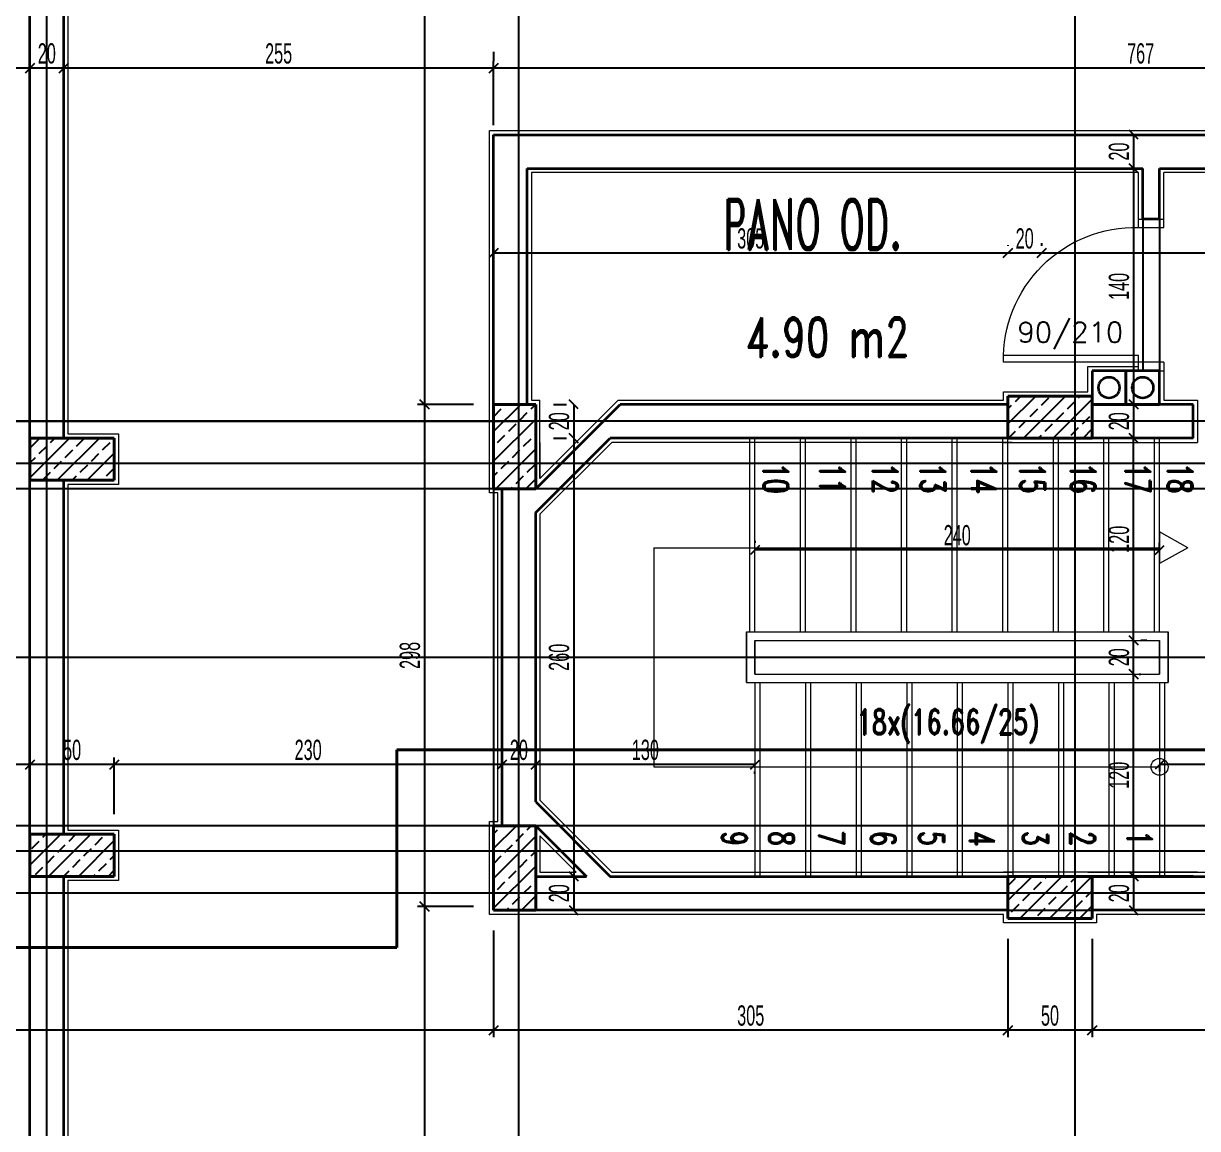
# Model space of a CAD drawing. Header units: inches. Extents: x -7543 to -822, y 102837 to 190349.
# Drawn here: x -834.4608 to -834.3215, y 102836.8968 to 102837.0279 of the extents above; entities that cross this region are included whole.
import ezdxf

# ---------------------------------------------------------------- set-up
doc = ezdxf.new("R2010")
doc.units = ezdxf.units.IN
doc.header["$MEASUREMENT"] = 0
for name, pattern in [('__ZG_T_P__9', [22, 1, -10, 1, -10]), ('ACAD_ISO07W100', [3, 0, -3]), ('DASHDOTX2', [2, 1, -0.5, 0, -0.5]), ('DASHED', [19.05, 12.7, -6.35])]:
    doc.linetypes.add(name, pattern=pattern)
doc.layers.get('0').update_dxf_attribs({"lineweight": 25})
doc.layers.get('Defpoints').update_dxf_attribs({"lineweight": 25})
for name, color, linetype, lineweight in [('AKS', 1, 'Continuous', 25), ('ICOL', 55, 'Continuous', 25), ('İZ DÜŞÜM', 253, 'Continuous', 20), ('KESİT', 7, 'Continuous', 40), ('KOLON', 2, 'Continuous', 40), ('SIVA', 150, 'Continuous', 15), ('TARAMA', 8, 'Continuous', 25), ('YAZI', 7, 'Continuous', 25)]:
    doc.layers.add(name, color=color, linetype=linetype, lineweight=lineweight)
for name, color, linetype, lineweight, true_color in [('DUVAR', 7, 'Continuous', 35, 0xfc4642), ('KAPI', 7, 'Continuous', 18, 0xffb360), ('MERDİVEN', 7, 'Continuous', 20, 0x16c244)]:
    doc.layers.add(name, color=color, linetype=linetype, lineweight=lineweight, true_color=true_color)
doc.styles.add('OLCU', font='tromand.shx', dxfattribs={"width": 0.6, "height": 12})
doc.styles.add('st1', font='romandtw.shx', dxfattribs={"width": 0.7, "height": 40})
doc.styles.add('TXTX', font='TXTX')

# ---------------------------------------------------------------- blocks, each defined once
blk = doc.blocks.new('A$C00897202')
at = {"layer": 'KAPI'}
for p, q in [((81, 15), (81, 95)), ((85, 15), (85, 95)), ((5, 15), (0, 15)), ((5, 15), (5, 0)), ((85, 15), (81, 15)), ((85, 0), (85, 15)), ((90, 15), (85, 15)), ((5, 0), (0, 0)), ((85, 0), (90, 0))]:
    blk.add_line(p, q, dxfattribs=at)
blk.add_arc((83, 17), 78.03, 88.5312, 181.4688, dxfattribs=at)
blk = doc.blocks.new('_Oblique')
at = {"color": 0, "linetype": 'ByBlock', "lineweight": -2}
blk.add_line((-0.5, -0.5), (0.5, 0.5), dxfattribs=at)

msp = doc.modelspace()

# ---------------------------------------------------------------- linework, layer by layer
at = {"layer": 'AKS', "linetype": 'DASHDOTX2', "ltscale": 10}
for p, q in [((-834.402, 102836.73452), (-834.402, 102837.24234)), ((-834.33601, 102836.73452), (-834.33601, 102837.24234)), ((-834.458, 102836.73939), (-834.458, 102837.23681)), ((-835.0643, 102836.98068), (-834.402, 102836.98068)), ((-834.20997, 102836.98068), (-834.53732, 102836.98068)), ((-834.20952, 102836.97568), (-834.635, 102836.97568)), ((-834.20997, 102836.97268), (-834.635, 102836.97268)), ((-834.635, 102836.95268), (-834.20997, 102836.95268)), ((-834.20997, 102836.93268), (-834.635, 102836.93268)), ((-834.20945, 102836.92968), (-834.81, 102836.92968)), ((-834.20997, 102836.92468), (-834.635, 102836.92468))]:
    msp.add_line(p, q, dxfattribs=at)
at = {"layer": 'Defpoints', "color": 3}
for p, q in [((-834.46, 102836.77968), (-834.46, 102837.12368)), ((-834.456, 102836.97868), (-834.456, 102837.12268)), ((-834.2515, 102837.01468), (-834.405, 102837.01468)), ((-834.405, 102837.01468), (-834.405, 102836.92268)), ((-834.45, 102836.97868), (-834.456, 102836.97868)), ((-834.45, 102836.97368), (-834.45, 102836.97868)), ((-834.456, 102836.93168), (-834.456, 102836.97368)), ((-834.456, 102836.97368), (-834.45, 102836.97368)), ((-834.45, 102836.93168), (-834.456, 102836.93168)), ((-834.45, 102836.92668), (-834.45, 102836.93168)), ((-834.456, 102836.78268), (-834.456, 102836.92668)), ((-834.456, 102836.92668), (-834.45, 102836.92668)), ((-834.405, 102836.92268), (-834.2845, 102836.92268))]:
    msp.add_line(p, q, dxfattribs=at)
at = {"layer": 'Defpoints'}
for p, q in [((-834.328, 102837.00468), (-834.328, 102836.98668)), ((-834.326, 102837.00468), (-834.326, 102836.98668))]:
    msp.add_line(p, q, dxfattribs=at)
at = {"layer": 'DUVAR'}
for p, q in [((-834.46, 102836.97868), (-834.46, 102837.12268)), ((-834.456, 102836.97868), (-834.456, 102837.12268)), ((-834.405, 102837.01468), (-834.2515, 102837.01468)), ((-834.405, 102836.98268), (-834.405, 102837.01468)), ((-834.344, 102837.01468), (-834.2515, 102837.01468)), ((-834.401, 102837.01068), (-834.328, 102837.01068)), ((-834.401, 102836.98268), (-834.401, 102837.01068)), ((-834.34, 102837.01068), (-834.328, 102837.01068)), ((-834.328, 102837.00468), (-834.328, 102837.01068)), ((-834.326, 102837.01068), (-834.2475, 102837.01068)), ((-834.326, 102837.01068), (-834.2475, 102837.01068)), ((-834.326, 102837.00468), (-834.326, 102837.01068)), ((-834.326, 102837.00468), (-834.328, 102837.00468)), ((-834.33, 102836.98668), (-834.334, 102836.98668)), ((-834.334, 102836.98668), (-834.334, 102836.98268)), ((-834.326, 102836.98668), (-834.33, 102836.98668)), ((-834.33, 102836.98668), (-834.33, 102836.98268)), ((-834.33, 102836.98268), (-834.33, 102836.98668)), ((-834.326, 102836.98268), (-834.326, 102836.98668)), ((-834.4, 102836.97268), (-834.39, 102836.98268)), ((-834.344, 102836.98268), (-834.39, 102836.98268)), ((-834.322, 102836.98268), (-834.334, 102836.98268)), ((-834.334, 102836.98268), (-834.33, 102836.98268)), ((-834.33, 102836.98268), (-834.326, 102836.98268)), ((-834.322, 102836.97868), (-834.322, 102836.98268)), ((-834.4, 102836.96986), (-834.39117, 102836.97868)), ((-834.344, 102836.97868), (-834.39117, 102836.97868)), ((-834.322, 102836.97868), (-834.334, 102836.97868)), ((-834.46, 102836.93168), (-834.46, 102836.97368)), ((-834.456, 102836.93168), (-834.456, 102836.97368)), ((-834.404, 102836.93268), (-834.404, 102836.97268)), ((-834.404, 102836.93268), (-834.404, 102836.97268)), ((-834.4, 102836.93551), (-834.4, 102836.96986)), ((-834.4, 102836.93551), (-834.4, 102836.96915)), ((-834.4, 102836.93551), (-834.39117, 102836.92668)), ((-834.4, 102836.93268), (-834.394, 102836.92668)), ((-834.46, 102836.78268), (-834.46, 102836.92668)), ((-834.456, 102836.78268), (-834.456, 102836.92668)), ((-834.456, 102836.78268), (-834.456, 102836.92668)), ((-834.4, 102836.92668), (-834.394, 102836.92668)), ((-834.4, 102836.92668), (-834.394, 102836.92668)), ((-834.39117, 102836.92668), (-834.344, 102836.92668)), ((-834.322, 102836.92668), (-834.334, 102836.92668)), ((-834.334, 102836.92668), (-834.2895, 102836.92668)), ((-834.344, 102836.92268), (-834.4, 102836.92268)), ((-834.2895, 102836.92268), (-834.334, 102836.92268))]:
    msp.add_line(p, q, dxfattribs=at)
for centre in [(-834.332, 102836.98468), (-834.328, 102836.98468)]:
    msp.add_circle(centre, 0.00125, dxfattribs=at)
at = {"layer": 'ICOL'}
for p, q in [((-834.4132, 102837.12368), (-834.4132, 102836.98268)), ((-834.46, 102837.02258), (-834.633, 102837.02258)), ((-834.456, 102837.02258), (-834.46, 102837.02258)), ((-834.405, 102837.02258), (-834.456, 102837.02258)), ((-834.2515, 102837.02258), (-834.405, 102837.02258)), ((-834.32908, 102837.01468), (-834.32908, 102837.01068)), ((-834.32908, 102837.01068), (-834.32908, 102836.98268)), ((-834.344, 102837.00064), (-834.405, 102837.00064)), ((-834.34, 102837.00064), (-834.344, 102837.00064)), ((-834.2515, 102837.00064), (-834.34, 102837.00064)), ((-834.4132, 102836.98268), (-834.4132, 102836.92311)), ((-834.3955, 102836.98268), (-834.3955, 102836.97868)), ((-834.32908, 102836.98268), (-834.32908, 102836.97868)), ((-834.3955, 102836.97868), (-834.3955, 102836.92668)), ((-834.32908, 102836.95468), (-834.32908, 102836.97868)), ((-834.326, 102836.96542), (-834.374, 102836.96542)), ((-834.32908, 102836.95068), (-834.32908, 102836.95468)), ((-834.32908, 102836.92668), (-834.32908, 102836.95068)), ((-834.46, 102836.93995), (-834.629, 102836.93995)), ((-834.45, 102836.93995), (-834.46, 102836.93995)), ((-834.404, 102836.93995), (-834.45, 102836.93995)), ((-834.4, 102836.93995), (-834.404, 102836.93995)), ((-834.374, 102836.93995), (-834.4, 102836.93995)), ((-834.2895, 102836.93995), (-834.326, 102836.93995)), ((-834.3955, 102836.92668), (-834.3955, 102836.92268)), ((-834.32908, 102836.92668), (-834.32908, 102836.92268)), ((-834.4132, 102836.92311), (-834.4132, 102836.77968)), ((-834.405, 102836.90843), (-834.633, 102836.90843)), ((-834.344, 102836.90843), (-834.405, 102836.90843)), ((-834.334, 102836.90843), (-834.344, 102836.90843)), ((-834.2845, 102836.90843), (-834.334, 102836.90843))]:
    msp.add_line(p, q, dxfattribs=at)
at = {"layer": 'ICOL', "color": 53}
for p, q in [((-834.405, 102837.02451), (-834.405, 102837.02342)), ((-834.46, 102836.98108), (-834.46, 102837.02342)), ((-834.46, 102837.0107), (-834.46, 102837.02342)), ((-834.456, 102837.01076), (-834.456, 102837.02342)), ((-834.456, 102837.01429), (-834.456, 102837.02342)), ((-834.405, 102837.0158), (-834.405, 102837.02342)), ((-834.32948, 102837.01468), (-834.32992, 102837.01468)), ((-834.32948, 102837.01068), (-834.32992, 102837.01068)), ((-834.32948, 102837.01068), (-834.32992, 102837.01068)), ((-834.405, 102836.99428), (-834.405, 102837.00148)), ((-834.344, 102837.00158), (-834.344, 102837.00148)), ((-834.344, 102837.00158), (-834.344, 102837.00148)), ((-834.34, 102837.0018), (-834.34, 102837.00148)), ((-834.34, 102837.0018), (-834.34, 102837.00148)), ((-834.4074, 102836.98268), (-834.41404, 102836.98268)), ((-834.4074, 102836.98268), (-834.41404, 102836.98268)), ((-834.3979, 102836.98268), (-834.39634, 102836.98268)), ((-834.32782, 102836.98268), (-834.32824, 102836.98268)), ((-834.32782, 102836.98268), (-834.32824, 102836.98268)), ((-834.3979, 102836.97868), (-834.39634, 102836.97868)), ((-834.3979, 102836.97868), (-834.39634, 102836.97868)), ((-834.32847, 102836.97868), (-834.32824, 102836.97868)), ((-834.32796, 102836.97868), (-834.32824, 102836.97868)), ((-834.374, 102836.96651), (-834.374, 102836.96626)), ((-834.326, 102836.96544), (-834.326, 102836.96626)), ((-834.32752, 102836.95468), (-834.32824, 102836.95468)), ((-834.32752, 102836.95468), (-834.32824, 102836.95468)), ((-834.32843, 102836.95068), (-834.32824, 102836.95068)), ((-834.32843, 102836.95068), (-834.32824, 102836.95068)), ((-834.46, 102836.93408), (-834.46, 102836.94079)), ((-834.46, 102836.93408), (-834.46, 102836.94079)), ((-834.45, 102836.93408), (-834.45, 102836.94079)), ((-834.45, 102836.93408), (-834.45, 102836.94079)), ((-834.404, 102836.93877), (-834.404, 102836.94079)), ((-834.404, 102836.93877), (-834.404, 102836.94079)), ((-834.4, 102836.94132), (-834.4, 102836.94079)), ((-834.4, 102836.94132), (-834.4, 102836.94079)), ((-834.374, 102836.93886), (-834.374, 102836.93911)), ((-834.326, 102836.93993), (-834.326, 102836.93911)), ((-834.39498, 102836.92668), (-834.39466, 102836.92668)), ((-834.39498, 102836.92668), (-834.39466, 102836.92668)), ((-834.32847, 102836.92668), (-834.32824, 102836.92668)), ((-834.32796, 102836.92668), (-834.32824, 102836.92668)), ((-834.4074, 102836.92311), (-834.41404, 102836.92311)), ((-834.4074, 102836.92311), (-834.41404, 102836.92311)), ((-834.3953, 102836.92268), (-834.39466, 102836.92268)), ((-834.32951, 102836.92268), (-834.32824, 102836.92268)), ((-834.405, 102836.92028), (-834.405, 102836.90759)), ((-834.405, 102836.92028), (-834.405, 102836.90759)), ((-834.344, 102836.91928), (-834.344, 102836.90759)), ((-834.344, 102836.91928), (-834.344, 102836.90759)), ((-834.334, 102836.91928), (-834.334, 102836.90759)), ((-834.334, 102836.91928), (-834.334, 102836.90759))]:
    msp.add_line(p, q, dxfattribs=at)
at = {"layer": 'İZ DÜŞÜM', "linetype": '__ZG_T_P__9'}
msp.add_line((-834.46, 102836.77768), (-834.46, 102837.12768), dxfattribs=at)
at = {"layer": 'KAPI'}
for p, q in [((-834.3285, 102837.00468), (-834.3255, 102837.00468)), ((-834.3285, 102836.98668), (-834.3255, 102836.98668))]:
    msp.add_line(p, q, dxfattribs=at)
at = {"layer": 'KESİT', "linetype": 'DASHED'}
for p, q in [((-834.1896, 102836.94168), (-834.41647, 102836.94168)), ((-834.41647, 102836.94168), (-834.41647, 102836.91823)), ((-834.41647, 102836.91823), (-834.52891, 102836.91823))]:
    msp.add_line(p, q, dxfattribs=at)
at = {"layer": 'KOLON'}
for p, q in [((-834.344, 102836.97868), (-834.344, 102836.98368)), ((-834.344, 102836.98368), (-834.334, 102836.98368)), ((-834.334, 102836.98368), (-834.334, 102836.97868)), ((-834.405, 102836.98268), (-834.4, 102836.98268)), ((-834.405, 102836.97268), (-834.405, 102836.98268)), ((-834.4, 102836.98268), (-834.4, 102836.97268)), ((-834.46, 102836.97368), (-834.46, 102836.97868)), ((-834.46, 102836.97868), (-834.45, 102836.97868)), ((-834.45, 102836.97868), (-834.45, 102836.97368)), ((-834.334, 102836.97868), (-834.344, 102836.97868)), ((-834.45, 102836.97368), (-834.46, 102836.97368)), ((-834.4, 102836.97268), (-834.405, 102836.97268)), ((-834.4, 102836.93268), (-834.405, 102836.93268)), ((-834.405, 102836.93268), (-834.405, 102836.92268)), ((-834.4, 102836.92268), (-834.4, 102836.93268)), ((-834.46, 102836.92668), (-834.46, 102836.93168)), ((-834.46, 102836.93168), (-834.45, 102836.93168)), ((-834.45, 102836.93168), (-834.45, 102836.92668)), ((-834.45, 102836.92668), (-834.46, 102836.92668)), ((-834.334, 102836.92668), (-834.344, 102836.92668)), ((-834.344, 102836.92668), (-834.344, 102836.92168)), ((-834.334, 102836.92168), (-834.334, 102836.92668)), ((-834.405, 102836.92268), (-834.4, 102836.92268)), ((-834.344, 102836.92168), (-834.334, 102836.92168))]:
    msp.add_line(p, q, dxfattribs=at)
at = {"layer": 'MERDİVEN'}
for p, q in [((-834.3746, 102836.95568), (-834.3746, 102836.97868)), ((-834.3686, 102836.95568), (-834.3686, 102836.97868)), ((-834.3626, 102836.95568), (-834.3626, 102836.97868)), ((-834.3566, 102836.95568), (-834.3566, 102836.97868)), ((-834.3506, 102836.95568), (-834.3506, 102836.97868)), ((-834.3446, 102836.95568), (-834.3446, 102836.97868)), ((-834.3386, 102836.95568), (-834.3386, 102836.97868)), ((-834.3326, 102836.95568), (-834.3326, 102836.97868)), ((-834.3266, 102836.95568), (-834.3266, 102836.97868)), ((-834.32264, 102836.96568), (-834.326, 102836.96757)), ((-834.326, 102836.96757), (-834.326, 102836.9638)), ((-834.386, 102836.96568), (-834.386, 102836.93968)), ((-834.386, 102836.96568), (-834.326, 102836.96568)), ((-834.32264, 102836.96568), (-834.326, 102836.9638)), ((-834.375, 102836.95568), (-834.375, 102836.94968)), ((-834.375, 102836.94968), (-834.375, 102836.95568)), ((-834.375, 102836.94968), (-834.375, 102836.95568)), ((-834.375, 102836.95568), (-834.325, 102836.95568)), ((-834.375, 102836.95568), (-834.375, 102836.94968)), ((-834.374, 102836.95568), (-834.326, 102836.95568)), ((-834.374, 102836.95568), (-834.326, 102836.95568)), ((-834.374, 102836.95568), (-834.326, 102836.95568)), ((-834.325, 102836.94968), (-834.325, 102836.95568)), ((-834.325, 102836.95568), (-834.325, 102836.94968)), ((-834.325, 102836.95568), (-834.325, 102836.94968)), ((-834.325, 102836.94968), (-834.325, 102836.95568)), ((-834.374, 102836.95468), (-834.374, 102836.95068)), ((-834.374, 102836.95068), (-834.374, 102836.95468)), ((-834.374, 102836.95068), (-834.374, 102836.95468)), ((-834.374, 102836.95468), (-834.326, 102836.95468)), ((-834.374, 102836.95468), (-834.374, 102836.95068)), ((-834.373, 102836.95468), (-834.327, 102836.95468)), ((-834.373, 102836.95468), (-834.327, 102836.95468)), ((-834.373, 102836.95468), (-834.327, 102836.95468)), ((-834.326, 102836.95068), (-834.326, 102836.95468)), ((-834.326, 102836.95468), (-834.326, 102836.95068)), ((-834.326, 102836.95468), (-834.326, 102836.95068)), ((-834.326, 102836.95068), (-834.326, 102836.95468)), ((-834.374, 102836.95068), (-834.326, 102836.95068)), ((-834.373, 102836.95068), (-834.327, 102836.95068)), ((-834.373, 102836.95068), (-834.327, 102836.95068)), ((-834.373, 102836.95068), (-834.327, 102836.95068)), ((-834.375, 102836.94968), (-834.325, 102836.94968)), ((-834.374, 102836.94968), (-834.326, 102836.94968)), ((-834.374, 102836.94968), (-834.326, 102836.94968)), ((-834.374, 102836.94968), (-834.326, 102836.94968)), ((-834.3734, 102836.94968), (-834.3734, 102836.92668)), ((-834.3674, 102836.94968), (-834.3674, 102836.92668)), ((-834.3614, 102836.94968), (-834.3614, 102836.92668)), ((-834.3554, 102836.94968), (-834.3554, 102836.92668)), ((-834.3494, 102836.94968), (-834.3494, 102836.92668)), ((-834.3434, 102836.94968), (-834.3434, 102836.92668)), ((-834.3374, 102836.94968), (-834.3374, 102836.92668)), ((-834.3314, 102836.94968), (-834.3314, 102836.92668)), ((-834.3254, 102836.94968), (-834.3254, 102836.92668)), ((-834.386, 102836.93968), (-834.326, 102836.93968))]:
    msp.add_line(p, q, dxfattribs=at)
at = {"layer": 'MERDİVEN', "linetype": 'ACAD_ISO07W100'}
for p, q in [((-834.374, 102836.95568), (-834.374, 102836.97868)), ((-834.368, 102836.95568), (-834.368, 102836.97868)), ((-834.362, 102836.95568), (-834.362, 102836.97868)), ((-834.356, 102836.95568), (-834.356, 102836.97868)), ((-834.35, 102836.95568), (-834.35, 102836.97868)), ((-834.344, 102836.95568), (-834.344, 102836.97868)), ((-834.338, 102836.95568), (-834.338, 102836.97868)), ((-834.332, 102836.95568), (-834.332, 102836.97868)), ((-834.326, 102836.95568), (-834.326, 102836.97868)), ((-834.374, 102836.94968), (-834.374, 102836.92668)), ((-834.368, 102836.94968), (-834.368, 102836.92668)), ((-834.362, 102836.94968), (-834.362, 102836.92668)), ((-834.356, 102836.94968), (-834.356, 102836.92668)), ((-834.35, 102836.94968), (-834.35, 102836.92668)), ((-834.344, 102836.94968), (-834.344, 102836.92668)), ((-834.338, 102836.94968), (-834.338, 102836.92668)), ((-834.332, 102836.94968), (-834.332, 102836.92668)), ((-834.326, 102836.94968), (-834.326, 102836.92668))]:
    msp.add_line(p, q, dxfattribs=at)
at = {"layer": 'MERDİVEN'}
msp.add_circle((-834.326, 102836.93968), 0.001, dxfattribs=at)
at = {"layer": 'SIVA'}
for p, q in [((-834.4555, 102837.12218), (-834.4555, 102836.97918)), ((-834.4055, 102837.01518), (-834.252, 102837.01518)), ((-834.4055, 102836.97218), (-834.4055, 102837.01518)), ((-834.3445, 102837.01518), (-834.252, 102837.01518)), ((-834.4005, 102837.01018), (-834.4005, 102836.98318)), ((-834.3285, 102837.01018), (-834.4005, 102837.01018)), ((-834.3285, 102837.01018), (-834.3395, 102837.01018)), ((-834.3285, 102837.00468), (-834.3285, 102837.01018)), ((-834.2525, 102837.01018), (-834.3255, 102837.01018)), ((-834.3255, 102837.00468), (-834.3255, 102837.01018)), ((-834.2525, 102837.01018), (-834.3215, 102837.01018)), ((-834.3345, 102836.98418), (-834.3345, 102836.98718)), ((-834.3345, 102836.98718), (-834.3285, 102836.98718)), ((-834.3255, 102836.98718), (-834.3255, 102836.98319)), ((-834.3445, 102836.98418), (-834.3345, 102836.98418)), ((-834.3445, 102836.98318), (-834.3445, 102836.98418)), ((-834.4055, 102836.97218), (-834.4055, 102836.98318)), ((-834.4005, 102836.98318), (-834.3995, 102836.98318)), ((-834.3995, 102836.97389), (-834.39021, 102836.98318)), ((-834.3995, 102836.97389), (-834.3995, 102836.98318)), ((-834.39021, 102836.98318), (-834.3445, 102836.98318)), ((-834.3255, 102836.98319), (-834.3215, 102836.98319)), ((-834.3215, 102836.98319), (-834.3215, 102836.97818)), ((-834.4555, 102836.97918), (-834.4495, 102836.97918)), ((-834.4495, 102836.97918), (-834.4495, 102836.97318)), ((-834.3995, 102836.97818), (-834.3995, 102836.97389)), ((-834.3995, 102836.97818), (-834.3995, 102836.97389)), ((-834.3995, 102836.96965), (-834.39096, 102836.97818)), ((-834.3435, 102836.97818), (-834.39096, 102836.97818)), ((-834.3445, 102836.97818), (-834.3215, 102836.97818)), ((-834.4495, 102836.97318), (-834.4555, 102836.97318)), ((-834.4555, 102836.97318), (-834.4555, 102836.93218)), ((-834.4045, 102836.97218), (-834.4055, 102836.97218)), ((-834.4045, 102836.97218), (-834.4055, 102836.97218)), ((-834.4045, 102836.93318), (-834.4045, 102836.97218)), ((-834.4045, 102836.93318), (-834.4045, 102836.97218)), ((-834.3995, 102836.96965), (-834.3995, 102836.93572)), ((-834.3995, 102836.96965), (-834.3995, 102836.93572)), ((-834.3995, 102836.93572), (-834.39096, 102836.92718)), ((-834.4055, 102836.93318), (-834.4045, 102836.93318)), ((-834.4055, 102836.92218), (-834.4055, 102836.93318)), ((-834.4055, 102836.93318), (-834.4045, 102836.93318)), ((-834.4055, 102836.92218), (-834.4055, 102836.93318)), ((-834.4555, 102836.93218), (-834.4495, 102836.93218)), ((-834.4495, 102836.93218), (-834.4495, 102836.92618)), ((-834.3995, 102836.93148), (-834.3995, 102836.92718)), ((-834.3995, 102836.93148), (-834.39521, 102836.92718)), ((-834.3995, 102836.92718), (-834.39521, 102836.92718)), ((-834.39096, 102836.92718), (-834.3435, 102836.92718)), ((-834.3335, 102836.92718), (-834.3445, 102836.92718)), ((-834.3215, 102836.92718), (-834.3345, 102836.92718)), ((-834.3345, 102836.92718), (-834.29, 102836.92718)), ((-834.4495, 102836.92618), (-834.4555, 102836.92618)), ((-834.4555, 102836.92618), (-834.4555, 102836.78318)), ((-834.4555, 102836.92618), (-834.4555, 102836.78318)), ((-834.3995, 102836.92218), (-834.4055, 102836.92218)), ((-834.3995, 102836.92218), (-834.4055, 102836.92218)), ((-834.3445, 102836.92218), (-834.4005, 102836.92218)), ((-834.3445, 102836.92118), (-834.3445, 102836.92218)), ((-834.3335, 102836.92218), (-834.3335, 102836.92118)), ((-834.289, 102836.92218), (-834.3335, 102836.92218)), ((-834.3335, 102836.92118), (-834.3445, 102836.92118))]:
    msp.add_line(p, q, dxfattribs=at)
at = {"layer": 'TARAMA'}
for p, q in [((-834.344, 102836.98037), (-834.34069, 102836.98368)), ((-834.34311, 102836.98303), (-834.34246, 102836.98368)), ((-834.34215, 102836.97868), (-834.33715, 102836.98368)), ((-834.34002, 102836.98259), (-834.33913, 102836.98347)), ((-834.3356, 102836.98347), (-834.33539, 102836.98368)), ((-834.405, 102836.97948), (-834.40179, 102836.98268)), ((-834.40498, 102836.98126), (-834.4041, 102836.98215)), ((-834.40366, 102836.98259), (-834.40356, 102836.98268)), ((-834.40056, 102836.98215), (-834.40003, 102836.98268)), ((-834.344, 102836.98214), (-834.34355, 102836.98259)), ((-834.34134, 102836.98126), (-834.34046, 102836.98215)), ((-834.33862, 102836.97868), (-834.334, 102836.9833)), ((-834.33692, 102836.98215), (-834.33604, 102836.98303)), ((-834.405, 102836.97594), (-834.4, 102836.98094)), ((-834.40189, 102836.98082), (-834.401, 102836.98171)), ((-834.34267, 102836.97994), (-834.34178, 102836.98082)), ((-834.33825, 102836.98082), (-834.33736, 102836.98171)), ((-834.33516, 102836.98038), (-834.33427, 102836.98126)), ((-834.40321, 102836.9795), (-834.40233, 102836.98038)), ((-834.40012, 102836.97905), (-834.4, 102836.97918)), ((-834.34392, 102836.97868), (-834.34311, 102836.9795)), ((-834.33957, 102836.9795), (-834.33869, 102836.98038)), ((-834.33648, 102836.97905), (-834.3356, 102836.97994)), ((-834.33508, 102836.97868), (-834.334, 102836.97977)), ((-834.46, 102836.97751), (-834.45883, 102836.97868)), ((-834.46, 102836.97398), (-834.45529, 102836.97868)), ((-834.45757, 102836.97817), (-834.45706, 102836.97868)), ((-834.45676, 102836.97368), (-834.45176, 102836.97868)), ((-834.45448, 102836.97773), (-834.4536, 102836.97861)), ((-834.45139, 102836.97729), (-834.4505, 102836.97817)), ((-834.45006, 102836.97861), (-834.45, 102836.97867)), ((-834.40454, 102836.97817), (-834.40366, 102836.97905)), ((-834.40145, 102836.97773), (-834.40056, 102836.97861)), ((-834.34039, 102836.97868), (-834.34002, 102836.97905)), ((-834.46, 102836.97574), (-834.45934, 102836.9764)), ((-834.4589, 102836.97684), (-834.45801, 102836.97773)), ((-834.45581, 102836.9764), (-834.45492, 102836.97729)), ((-834.45322, 102836.97368), (-834.45, 102836.97691)), ((-834.45271, 102836.97596), (-834.45183, 102836.97684)), ((-834.405, 102836.97771), (-834.40498, 102836.97773)), ((-834.40472, 102836.97268), (-834.4, 102836.97741)), ((-834.40277, 102836.9764), (-834.40189, 102836.97729)), ((-834.45713, 102836.97508), (-834.45625, 102836.97596)), ((-834.45404, 102836.97463), (-834.45315, 102836.97552)), ((-834.45094, 102836.97419), (-834.45006, 102836.97508)), ((-834.4041, 102836.97508), (-834.40321, 102836.97596)), ((-834.401, 102836.97463), (-834.40012, 102836.97552)), ((-834.45846, 102836.97375), (-834.45757, 102836.97463)), ((-834.45499, 102836.97368), (-834.45448, 102836.97419)), ((-834.45145, 102836.97368), (-834.45139, 102836.97375)), ((-834.405, 102836.97418), (-834.40454, 102836.97463)), ((-834.40233, 102836.97331), (-834.40145, 102836.97419)), ((-834.40119, 102836.97268), (-834.4, 102836.97387)), ((-834.40295, 102836.97268), (-834.40277, 102836.97287)), ((-834.405, 102836.92998), (-834.4023, 102836.93268)), ((-834.405, 102836.93175), (-834.40454, 102836.93221)), ((-834.4041, 102836.93265), (-834.40406, 102836.93268)), ((-834.401, 102836.93221), (-834.40053, 102836.93268)), ((-834.46, 102836.93155), (-834.45986, 102836.93168)), ((-834.46, 102836.92801), (-834.45633, 102836.93168)), ((-834.45978, 102836.93), (-834.4589, 102836.93088)), ((-834.45846, 102836.93132), (-834.4581, 102836.93168)), ((-834.45779, 102836.92668), (-834.45279, 102836.93168)), ((-834.45669, 102836.92956), (-834.45581, 102836.93044)), ((-834.45536, 102836.93088), (-834.45456, 102836.93168)), ((-834.45426, 102836.92668), (-834.45, 102836.93094)), ((-834.45227, 102836.93044), (-834.45139, 102836.93132)), ((-834.405, 102836.92645), (-834.4, 102836.93145)), ((-834.40366, 102836.92956), (-834.40277, 102836.93044)), ((-834.40233, 102836.93088), (-834.40145, 102836.93177)), ((-834.45801, 102836.92823), (-834.45713, 102836.92911)), ((-834.4536, 102836.92911), (-834.45271, 102836.93)), ((-834.4505, 102836.92867), (-834.45, 102836.92918)), ((-834.40498, 102836.92823), (-834.4041, 102836.92911)), ((-834.40056, 102836.92911), (-834.4, 102836.92968)), ((-834.45934, 102836.9269), (-834.45846, 102836.92779)), ((-834.45492, 102836.92779), (-834.45404, 102836.92867)), ((-834.45183, 102836.92735), (-834.45094, 102836.92823)), ((-834.405, 102836.92291), (-834.4, 102836.92791)), ((-834.40189, 102836.92779), (-834.401, 102836.92867)), ((-834.45603, 102836.92668), (-834.45536, 102836.92735)), ((-834.45249, 102836.92668), (-834.45227, 102836.9269)), ((-834.45072, 102836.92668), (-834.45, 102836.92741)), ((-834.40321, 102836.92646), (-834.40233, 102836.92735)), ((-834.344, 102836.92381), (-834.34112, 102836.92668)), ((-834.34399, 102836.92558), (-834.34311, 102836.92646)), ((-834.34259, 102836.92168), (-834.33759, 102836.92668)), ((-834.33957, 102836.92646), (-834.33935, 102836.92668)), ((-834.33905, 102836.92168), (-834.33405, 102836.92668)), ((-834.33648, 102836.92602), (-834.33582, 102836.92668)), ((-834.40454, 102836.92514), (-834.40366, 102836.92602)), ((-834.40145, 102836.92469), (-834.40056, 102836.92558)), ((-834.40012, 102836.92602), (-834.4, 102836.92614)), ((-834.3409, 102836.92514), (-834.34002, 102836.92602)), ((-834.33781, 102836.92469), (-834.33692, 102836.92558)), ((-834.33471, 102836.92425), (-834.334, 102836.92497)), ((-834.405, 102836.92468), (-834.40498, 102836.92469)), ((-834.40277, 102836.92337), (-834.40189, 102836.92425)), ((-834.40169, 102836.92268), (-834.4, 102836.92437)), ((-834.34223, 102836.92381), (-834.34134, 102836.92469)), ((-834.33913, 102836.92337), (-834.33825, 102836.92425)), ((-834.33604, 102836.92293), (-834.33516, 102836.92381)), ((-834.40346, 102836.92268), (-834.40321, 102836.92293)), ((-834.344, 102836.92204), (-834.34399, 102836.92204)), ((-834.34355, 102836.92249), (-834.34267, 102836.92337)), ((-834.34046, 102836.92204), (-834.33957, 102836.92293)), ((-834.33728, 102836.92168), (-834.33648, 102836.92249)), ((-834.33551, 102836.92168), (-834.334, 102836.9232))]:
    msp.add_line(p, q, dxfattribs=at)

# ---------------------------------------------------------------- block references
at = {"layer": 'ICOL', "xscale": 0.001080000000001746, "yscale": 0.001080000000001746, "zscale": 0.001080000000001746}
for p in [(-834.46, 102837.02258), (-834.456, 102837.02258), (-834.405, 102837.02258), (-834.344, 102837.00064), (-834.34, 102837.00064), (-834.326, 102836.96542), (-834.46, 102836.93995), (-834.45, 102836.93995), (-834.404, 102836.93995), (-834.4, 102836.93995), (-834.374, 102836.93995), (-834.405, 102836.90843), (-834.344, 102836.90843), (-834.334, 102836.90843)]:
    msp.add_blockref('_Oblique', p, dxfattribs=at)
at = {"layer": 'ICOL'}
for p, xscale, yscale, zscale, rotation in [((-834.46, 102837.02258), 0.001080000000001746, 0.001080000000001746, 0.001080000000001746, 180), ((-834.456, 102837.02258), 0.001080000000001746, 0.001080000000001746, 0.001080000000001746, 180), ((-834.405, 102837.02258), 0.001080000000001746, 0.001080000000001746, 0.001080000000001746, 180), ((-834.32908, 102837.01468), 0.001080000001820736, 0.001080000001820736, 0.001080000001820736, 90), ((-834.32908, 102837.01068), 0.001080000001820736, 0.001080000001820736, 0.001080000001820736, 90), ((-834.32908, 102837.01068), 0.001080000001820736, 0.001080000001820736, 0.001080000001820736, 270), ((-834.405, 102837.00064), 0.001080000000001746, 0.001080000000001746, 0.001080000000001746, 180), ((-834.344, 102837.00064), 0.001080000000001746, 0.001080000000001746, 0.001080000000001746, 180), ((-834.34, 102837.00064), 0.001080000000001746, 0.001080000000001746, 0.001080000000001746, 180), ((-834.4132, 102836.98268), 0.001080000001820736, 0.001080000001820736, 0.001080000001820736, 90), ((-834.4132, 102836.98268), 0.001080000001820736, 0.001080000001820736, 0.001080000001820736, 270), ((-834.3955, 102836.98268), 0.001080000001820736, 0.001080000001820736, 0.001080000001820736, 90), ((-834.32908, 102836.98268), 0.001080000001820736, 0.001080000001820736, 0.001080000001820736, 90), ((-834.32908, 102836.98268), 0.001080000001820736, 0.001080000001820736, 0.001080000001820736, 270), ((-834.3955, 102836.97868), 0.001080000001820736, 0.001080000001820736, 0.001080000001820736, 90), ((-834.3955, 102836.97868), 0.001080000001820736, 0.001080000001820736, 0.001080000001820736, 270), ((-834.32908, 102836.97868), 0.001080000001820736, 0.001080000001820736, 0.001080000001820736, 90), ((-834.32908, 102836.97868), 0.001080000001820736, 0.001080000001820736, 0.001080000001820736, 270), ((-834.374, 102836.96542), 0.001080000000001746, 0.001080000000001746, 0.001080000000001746, 180), ((-834.32908, 102836.95468), 0.001080000001820736, 0.001080000001820736, 0.001080000001820736, 270), ((-834.32908, 102836.95468), 0.001080000001820736, 0.001080000001820736, 0.001080000001820736, 90), ((-834.32908, 102836.95068), 0.001080000001820736, 0.001080000001820736, 0.001080000001820736, 270), ((-834.32908, 102836.95068), 0.001080000001820736, 0.001080000001820736, 0.001080000001820736, 90), ((-834.46, 102836.93995), 0.001080000000001746, 0.001080000000001746, 0.001080000000001746, 180), ((-834.45, 102836.93995), 0.001080000000001746, 0.001080000000001746, 0.001080000000001746, 180), ((-834.404, 102836.93995), 0.001080000000001746, 0.001080000000001746, 0.001080000000001746, 180), ((-834.4, 102836.93995), 0.001080000000001746, 0.001080000000001746, 0.001080000000001746, 180), ((-834.326, 102836.93995), 0.001080000000001746, 0.001080000000001746, 0.001080000000001746, 180), ((-834.3955, 102836.92668), 0.001080000001820736, 0.001080000001820736, 0.001080000001820736, 90), ((-834.3955, 102836.92668), 0.001080000001820736, 0.001080000001820736, 0.001080000001820736, 270), ((-834.32908, 102836.92668), 0.001080000001820736, 0.001080000001820736, 0.001080000001820736, 90), ((-834.32908, 102836.92668), 0.001080000001820736, 0.001080000001820736, 0.001080000001820736, 270), ((-834.4132, 102836.92311), 0.001080000001820736, 0.001080000001820736, 0.001080000001820736, 90), ((-834.4132, 102836.92311), 0.001080000001820736, 0.001080000001820736, 0.001080000001820736, 270), ((-834.3955, 102836.92268), 0.001080000001820736, 0.001080000001820736, 0.001080000001820736, 270), ((-834.32908, 102836.92268), 0.001080000001820736, 0.001080000001820736, 0.001080000001820736, 270), ((-834.405, 102836.90843), 0.001080000000001746, 0.001080000000001746, 0.001080000000001746, 180), ((-834.344, 102836.90843), 0.001080000000001746, 0.001080000000001746, 0.001080000000001746, 180), ((-834.334, 102836.90843), 0.001080000000001746, 0.001080000000001746, 0.001080000000001746, 180)]:
    msp.add_blockref('_Oblique', p, dxfattribs=dict(at, xscale=xscale, yscale=yscale, zscale=zscale, rotation=rotation))
at = {"layer": 'KAPI', "extrusion": (0, 0, -1), "xscale": 0.000199999994947575, "yscale": 0.000199999994947575, "zscale": -0.0002, "rotation": 270}
msp.add_blockref('A$C00897202', (834.3255, 102837.00468), dxfattribs=at)

# ---------------------------------------------------------------- texts
at = {"layer": 'ICOL', "char_height": 0.0024, "attachment_point": 5, "style": 'OLCU'}
for s, insert in [('\\A1;20', (-834.458, 102837.02431)), ('\\A1;255', (-834.4305, 102837.02431)), ('\\A1;767', (-834.32825, 102837.02431)), ('\\A1;305', (-834.3745, 102837.00236)), ('\\A1;20', (-834.342, 102837.00236)), ('\\A1;240', (-834.35, 102836.96715)), ('\\A1;50', (-834.455, 102836.94168)), ('\\A1;230', (-834.427, 102836.94168)), ('\\A1;20', (-834.402, 102836.94168)), ('\\A1;130', (-834.387, 102836.94168)), ('\\A1;305', (-834.3745, 102836.91016)), ('\\A1;50', (-834.339, 102836.91016))]:
    msp.add_mtext(s, dxfattribs=dict(at, insert=insert))
at = {"layer": 'ICOL', "char_height": 0.0024, "attachment_point": 5, "rotation": 90, "style": 'OLCU'}
for s, insert in [('\\A1;20', (-834.33081, 102837.01268)), ('\\A1;140', (-834.33081, 102836.99668)), ('\\A1;20', (-834.39723, 102836.98068)), ('\\A1;20', (-834.33081, 102836.98068)), ('\\A1;120', (-834.33081, 102836.96668)), ('\\A1;298', (-834.41492, 102836.9529)), ('\\A1;260', (-834.39723, 102836.95268)), ('\\A1;20', (-834.33081, 102836.95268)), ('\\A1;120', (-834.33081, 102836.93868)), ('\\A1;20', (-834.39723, 102836.92468)), ('\\A1;20', (-834.33081, 102836.92468))]:
    msp.add_mtext(s, dxfattribs=dict(at, insert=insert))
at = {"layer": 'KAPI', "style": 'TXTX'}
msp.add_text('90/210', height=0.0024, dxfattribs=at).set_placement((-834.34286, 102836.99005))
at = {"layer": 'YAZI', "style": 'st1'}
for s, height, width, p in [('PANO OD.', 0.006, 0.53556, (-834.37775, 102837.00103)), ('4.90 m2', 0.004688, 0.7, (-834.37514, 102836.98831)), ('18x(16.66/25)', 0.003, 0.7, (-834.36193, 102836.94352))]:
    msp.add_text(s, height=height, dxfattribs=dict(at, width=width)).set_placement(p)
at = {"layer": 'YAZI', "style": 'st1', "width": 0.7}
for s, p in [('10', (-834.37301, 102836.97568)), ('11', (-834.36631, 102836.97568)), ('12', (-834.36006, 102836.97568)), ('13', (-834.35439, 102836.97568)), ('14', (-834.34835, 102836.97568)), ('15', (-834.34256, 102836.97568)), ('16', (-834.33658, 102836.97568)), ('17', (-834.33007, 102836.97568)), ('18', (-834.32506, 102836.97568)), ('9', (-834.37793, 102836.93208)), ('8', (-834.37233, 102836.93208)), ('7', (-834.36643, 102836.93208)), ('5', (-834.35455, 102836.93208)), ('4', (-834.34855, 102836.93208)), ('3', (-834.34223, 102836.93208)), ('2', (-834.33664, 102836.93208)), ('6', (-834.36028, 102836.93208)), ('1', (-834.32986, 102836.93208))]:
    msp.add_text(s, height=0.003, rotation=270, dxfattribs=at).set_placement(p)

doc.saveas('drawing.dxf')
